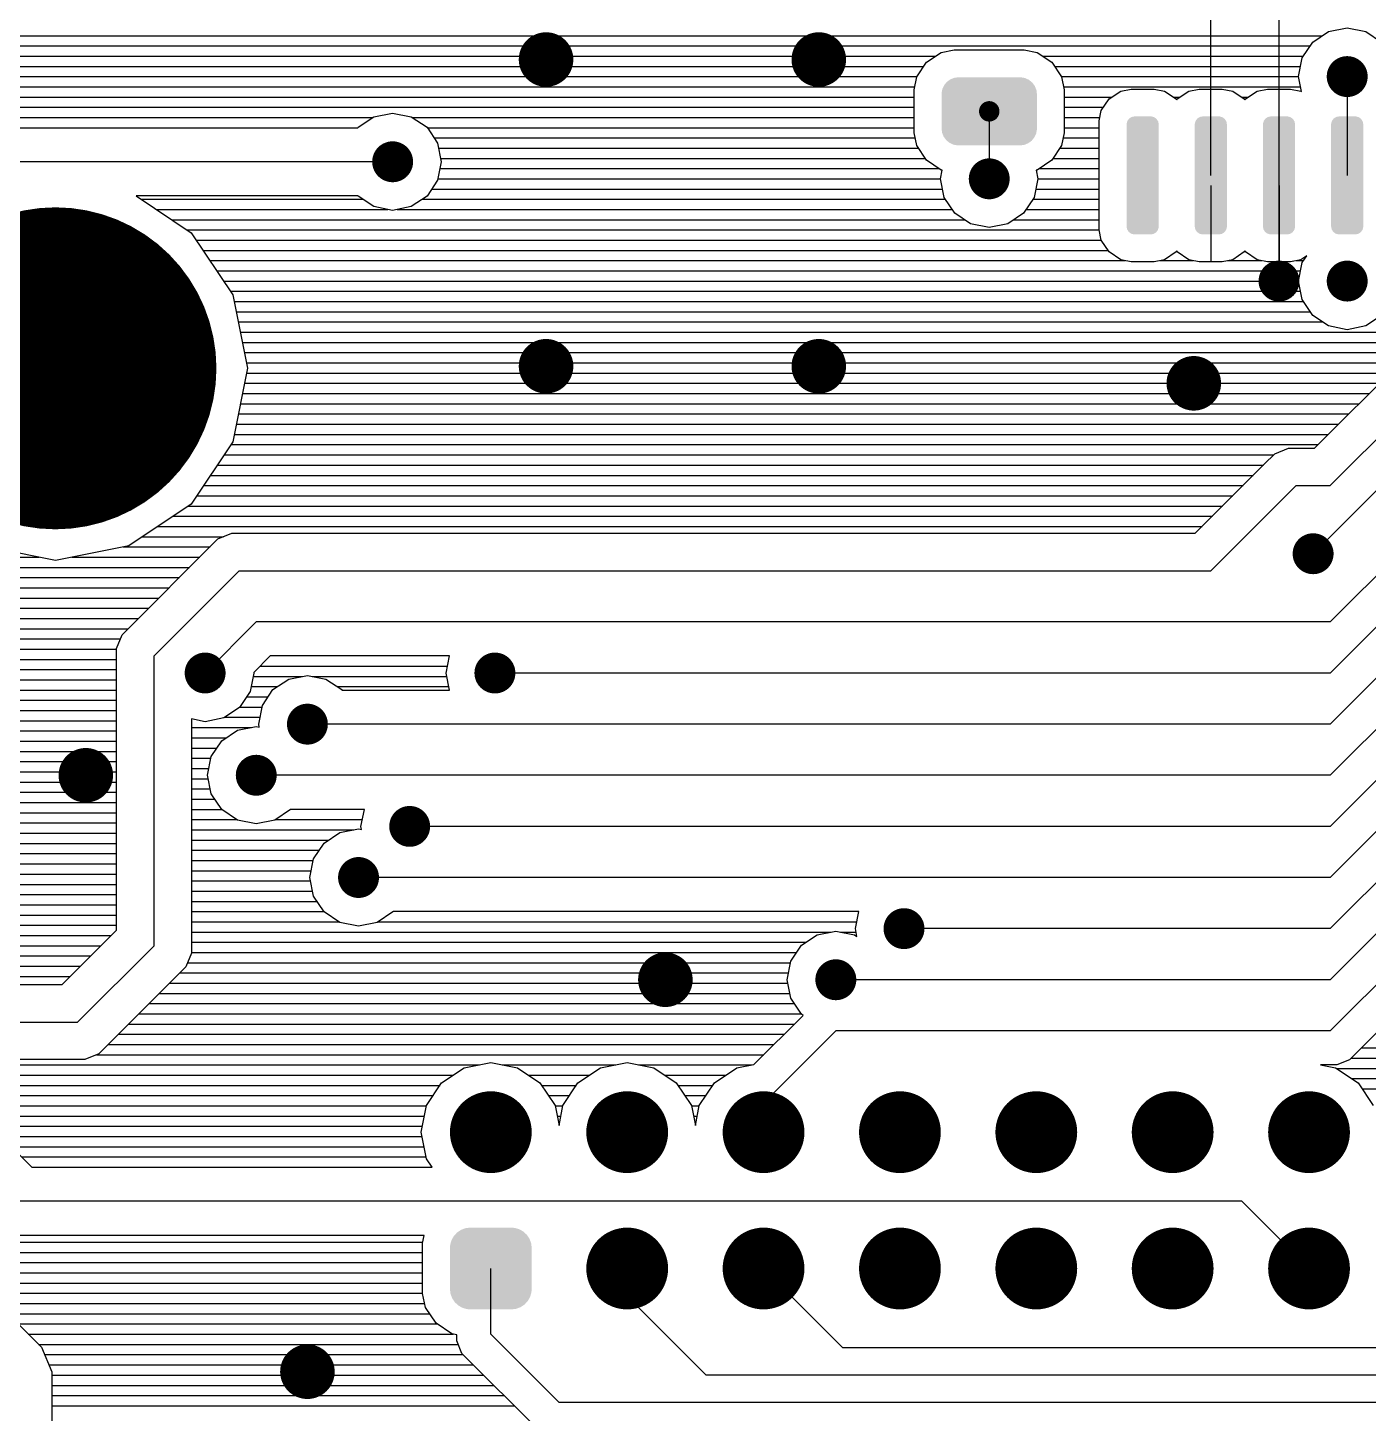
# Model space of a CAD drawing. Extents: x 295 to 953, y 10 to 290.
# Drawn here: x 686.3 to 741.3, y 136.2 to 193 of the extents above; entities that cross this region are included whole.
import ezdxf

# ---------------------------------------------------------------- set-up
doc = ezdxf.new("R2010")
doc.units = 0
doc.header["$LTSCALE"] = 5
doc.header["$MEASUREMENT"] = 0
doc.layers.get('0').update_dxf_attribs({"linetype": 'CONTINUOUS', "lineweight": 25})

msp = doc.modelspace()

# ---------------------------------------------------------------- linework, layer by layer
for p, q in [((734.822, 186.907), (734.822, 195.149)), ((737.616, 186.907), (737.616, 195.149)), ((662.977, 192.635), (739.398, 192.635)), ((738.996, 192.372), (739.644, 192.802)), ((739.644, 192.802), (740.41, 192.953)), ((740.41, 192.953), (741.17, 192.802)), ((741.17, 192.802), (741.818, 192.372)), ((643.838, 192.215), (738.895, 192.215)), ((723.774, 191.947), (724.299, 192.048)), ((724.299, 192.048), (727.177, 192.048)), ((727.177, 192.048), (727.702, 191.947)), ((738.566, 191.724), (738.996, 192.372)), ((642.81, 191.796), (723.551, 191.796)), ((722.768, 190.941), (723.171, 191.545)), ((723.171, 191.545), (723.774, 191.947)), ((727.702, 191.947), (728.306, 191.545)), ((727.926, 191.796), (738.616, 191.796)), ((728.306, 191.545), (728.708, 190.941)), ((738.415, 190.958), (738.566, 191.724)), ((622.782, 191.377), (723.064, 191.377)), ((663.591, 190.958), (722.779, 190.958)), ((722.668, 190.41), (722.768, 190.941)), ((728.412, 191.377), (738.498, 191.377)), ((728.697, 190.958), (738.415, 190.958)), ((728.708, 190.941), (728.814, 190.41)), ((738.538, 190.343), (738.415, 190.958)), ((739.074, 175.731), (754.469, 191.131)), ((740.41, 190.958), (740.41, 186.907)), ((664.016, 190.539), (722.69, 190.539)), ((722.668, 188.656), (722.668, 190.41)), ((728.787, 190.539), (738.498, 190.539)), ((728.814, 190.41), (728.814, 188.656)), ((730.653, 190.042), (731.128, 190.36)), ((731.128, 190.36), (731.553, 190.444)), ((731.553, 190.444), (732.497, 190.444)), ((732.497, 190.444), (732.922, 190.36)), ((732.922, 190.36), (733.397, 190.042)), ((733.447, 190.042), (733.922, 190.36)), ((733.922, 190.36), (734.347, 190.444)), ((734.347, 190.444), (735.291, 190.444)), ((734.822, 187.326), (734.822, 190.444)), ((735.291, 190.444), (735.716, 190.36)), ((735.716, 190.36), (736.191, 190.042)), ((736.241, 190.042), (736.716, 190.36)), ((736.716, 190.36), (737.141, 190.444)), ((737.141, 190.444), (738.085, 190.444)), ((737.616, 187.326), (737.616, 190.444)), ((738.085, 190.444), (738.51, 190.36)), ((738.51, 190.36), (738.538, 190.343)), ((739.711, 174.194), (755.777, 190.26)), ((675.952, 190.12), (722.668, 190.12)), ((676.304, 189.701), (722.668, 189.701)), ((728.814, 190.12), (730.77, 190.12)), ((728.814, 189.701), (730.424, 189.701)), ((730.329, 189.561), (730.653, 190.042)), ((733.279, 190.12), (733.564, 190.12)), ((733.397, 190.042), (733.425, 190.008)), ((733.425, 190.008), (733.447, 190.042)), ((736.073, 190.12), (736.358, 190.12)), ((736.191, 190.042), (736.219, 190.008)), ((736.219, 190.008), (736.241, 190.042)), ((676.516, 189.282), (700.489, 189.282)), ((699.88, 188.879), (700.528, 189.31)), ((700.528, 189.31), (701.294, 189.461)), ((701.294, 189.461), (702.054, 189.31)), ((702.054, 189.31), (702.702, 188.879)), ((702.093, 189.282), (722.668, 189.282)), ((725.741, 189.533), (725.741, 186.767)), ((728.814, 189.282), (730.273, 189.282)), ((730.245, 189.142), (730.329, 189.561)), ((730.245, 184.677), (730.245, 189.142)), ((676.589, 188.863), (699.874, 188.863)), ((676.589, 188.863), (699.874, 188.863)), ((699.874, 188.863), (699.88, 188.879)), ((702.702, 188.879), (703.132, 188.231)), ((702.707, 188.863), (722.668, 188.863)), ((722.768, 188.131), (722.668, 188.656)), ((728.814, 188.656), (728.708, 188.131)), ((728.814, 188.863), (730.245, 188.863)), ((702.992, 188.444), (722.707, 188.444)), ((703.132, 188.231), (703.283, 187.466)), ((703.171, 188.024), (722.841, 188.024)), ((723.171, 187.527), (722.768, 188.131)), ((728.708, 188.131), (728.306, 187.527)), ((728.636, 188.024), (730.245, 188.024)), ((728.77, 188.444), (730.245, 188.444)), ((755.777, 188.164), (739.013, 171.4)), ((701.294, 187.466), (674.074, 187.466)), ((703.283, 187.466), (703.132, 186.706)), ((703.255, 187.605), (723.12, 187.605)), ((723.774, 187.125), (723.171, 187.527)), ((728.306, 187.527), (727.702, 187.125)), ((728.356, 187.605), (730.245, 187.605)), ((703.227, 187.186), (723.679, 187.186)), ((723.746, 186.767), (723.813, 187.119)), ((723.813, 187.119), (723.774, 187.125)), ((727.702, 187.125), (727.663, 187.119)), ((727.663, 187.119), (727.73, 186.767)), ((727.797, 187.186), (730.245, 187.186)), ((737.616, 182.576), (737.616, 186.907)), ((703.132, 186.706), (702.702, 186.057)), ((702.897, 186.348), (723.83, 186.348)), ((703.143, 186.767), (723.746, 186.767)), ((723.897, 186.007), (723.746, 186.767)), ((727.73, 186.767), (727.58, 186.007)), ((727.647, 186.348), (730.245, 186.348)), ((727.73, 186.767), (730.245, 186.767)), ((734.822, 186.488), (734.822, 183.37)), ((737.616, 186.488), (737.616, 183.37)), ((757.872, 186.767), (739.711, 168.606)), ((699.874, 186.069), (690.783, 186.069)), ((690.783, 186.069), (693.04, 184.56)), ((690.989, 185.929), (700.07, 185.929)), ((699.88, 186.057), (699.874, 186.069)), ((700.528, 185.627), (699.88, 186.057)), ((702.702, 186.057), (702.054, 185.627)), ((702.512, 185.929), (723.947, 185.929)), ((724.327, 185.359), (723.897, 186.007)), ((727.58, 186.007), (727.149, 185.359)), ((727.529, 185.929), (730.245, 185.929)), ((691.615, 185.51), (701.098, 185.51)), ((701.294, 185.471), (700.528, 185.627)), ((702.054, 185.627), (701.294, 185.471)), ((701.484, 185.51), (724.227, 185.51)), ((724.975, 184.929), (724.327, 185.359)), ((727.149, 185.359), (726.501, 184.929)), ((727.25, 185.51), (730.245, 185.51)), ((758.571, 185.37), (739.711, 166.511)), ((692.247, 185.091), (724.73, 185.091)), ((692.872, 184.672), (730.245, 184.672)), ((725.741, 184.772), (724.975, 184.929)), ((726.501, 184.929), (725.741, 184.772)), ((726.747, 185.091), (730.245, 185.091)), ((730.329, 184.253), (730.245, 184.677)), ((693.04, 184.56), (694.744, 182.006)), ((693.247, 184.253), (730.329, 184.253)), ((730.653, 183.778), (730.329, 184.253)), ((693.526, 183.833), (730.608, 183.833)), ((731.128, 183.453), (730.653, 183.778)), ((731.553, 183.37), (731.128, 183.453)), ((732.922, 183.453), (732.497, 183.37)), ((733.397, 183.778), (732.922, 183.453)), ((733.425, 183.811), (733.397, 183.778)), ((733.447, 183.778), (733.425, 183.811)), ((733.922, 183.453), (733.447, 183.778)), ((734.347, 183.37), (733.922, 183.453)), ((735.716, 183.453), (735.291, 183.37)), ((736.191, 183.778), (735.716, 183.453)), ((736.219, 183.811), (736.191, 183.778)), ((736.241, 183.778), (736.219, 183.811)), ((736.716, 183.453), (736.241, 183.778)), ((737.141, 183.37), (736.716, 183.453)), ((738.51, 183.453), (738.085, 183.37)), ((738.75, 183.615), (738.51, 183.453)), ((738.566, 183.342), (738.75, 183.615)), ((759.269, 183.973), (739.711, 164.415)), ((693.806, 183.414), (731.323, 183.414)), ((694.085, 182.995), (738.498, 182.995)), ((732.497, 183.37), (731.553, 183.37)), ((732.726, 183.414), (734.117, 183.414)), ((735.291, 183.37), (734.347, 183.37)), ((735.52, 183.414), (736.911, 183.414)), ((738.085, 183.37), (737.141, 183.37)), ((738.314, 183.414), (738.616, 183.414)), ((738.415, 182.576), (738.566, 183.342)), ((694.364, 182.576), (738.415, 182.576)), ((738.566, 181.816), (738.415, 182.576)), ((759.968, 182.576), (739.711, 162.32)), ((694.644, 182.157), (738.498, 182.157)), ((694.744, 182.006), (695.342, 179)), ((738.996, 181.168), (738.566, 181.816)), ((694.8, 181.738), (738.616, 181.738)), ((694.884, 181.319), (738.895, 181.319)), ((694.962, 180.9), (739.398, 180.9)), ((739.644, 180.738), (738.996, 181.168)), ((740.41, 180.581), (739.644, 180.738)), ((741.17, 180.738), (740.41, 180.581)), ((741.818, 181.168), (741.17, 180.738)), ((695.046, 180.481), (743.824, 180.481)), ((695.13, 180.062), (743.405, 180.062)), ((695.214, 179.642), (742.986, 179.642)), ((695.342, 179), (694.744, 175.988)), ((695.298, 179.223), (742.567, 179.223)), ((695.219, 178.385), (741.728, 178.385)), ((695.303, 178.804), (742.147, 178.804)), ((695.141, 177.966), (741.309, 177.966)), ((695.057, 177.547), (740.89, 177.547)), ((694.89, 176.709), (740.052, 176.709)), ((694.974, 177.128), (740.471, 177.128)), ((694.806, 176.29), (739.633, 176.29)), ((694.744, 175.988), (693.04, 173.434)), ((694.666, 175.871), (739.214, 175.871)), ((737.006, 175.066), (737.442, 175.496)), ((737.442, 175.496), (738.007, 175.731)), ((738.007, 175.731), (739.074, 175.731)), ((694.107, 175.032), (736.979, 175.032)), ((694.387, 175.451), (737.398, 175.451)), ((734.185, 172.238), (737.006, 175.066)), ((693.828, 174.613), (736.559, 174.613)), ((693.549, 174.194), (736.14, 174.194)), ((734.822, 170.702), (738.314, 174.194)), ((738.314, 174.194), (739.711, 174.194)), ((693.04, 173.434), (690.486, 171.73)), ((692.928, 173.356), (735.302, 173.356)), ((693.269, 173.775), (735.721, 173.775)), ((692.297, 172.937), (734.883, 172.937)), ((691.045, 172.099), (694.359, 172.099)), ((691.671, 172.518), (734.464, 172.518)), ((694.135, 172.004), (694.7, 172.238)), ((694.7, 172.238), (734.185, 172.238)), ((687.474, 171.126), (684.462, 171.73)), ((690.486, 171.73), (687.474, 171.126)), ((690.252, 171.68), (693.811, 171.68)), ((690.643, 168.511), (693.699, 171.573)), ((693.699, 171.573), (694.135, 172.004)), ((663.178, 171.26), (686.804, 171.26)), ((688.145, 171.26), (693.392, 171.26)), ((750.468, 170.987), (739.711, 160.224)), ((663.267, 170.841), (692.973, 170.841)), ((663.385, 170.422), (692.554, 170.422)), ((691.515, 167.209), (695.007, 170.702)), ((695.007, 170.702), (734.822, 170.702)), ((663.468, 170.003), (692.135, 170.003)), ((751.463, 169.886), (739.711, 158.129)), ((663.385, 169.584), (691.716, 169.584)), ((662.988, 168.746), (690.878, 168.746)), ((663.267, 169.165), (691.297, 169.165)), ((662.485, 168.327), (690.458, 168.327)), ((690.207, 168.081), (690.643, 168.511)), ((695.706, 168.606), (693.61, 166.511)), ((739.711, 168.606), (695.706, 168.606)), ((633.835, 167.908), (690.14, 167.908)), ((689.978, 167.516), (690.207, 168.081)), ((634.21, 167.489), (689.978, 167.489)), ((634.433, 167.069), (689.978, 167.069)), ((689.978, 166.907), (689.978, 167.516)), ((691.515, 155.335), (691.515, 167.209)), ((696.281, 167.209), (695.599, 166.527)), ((703.629, 167.209), (696.281, 167.209)), ((703.49, 166.511), (703.629, 167.209)), ((634.517, 166.65), (689.978, 166.65)), ((689.978, 155.972), (689.978, 166.907)), ((695.599, 166.511), (695.449, 165.751)), ((695.599, 166.527), (695.599, 166.511)), ((695.862, 166.79), (703.546, 166.79)), ((697.035, 166.259), (697.801, 166.41)), ((697.801, 166.41), (698.561, 166.259)), ((703.629, 165.812), (703.49, 166.511)), ((739.711, 166.511), (705.485, 166.511)), ((739.711, 156.033), (750.261, 166.583)), ((634.517, 166.231), (689.978, 166.231)), ((695.488, 165.952), (696.577, 165.952)), ((695.571, 166.371), (697.605, 166.371)), ((696.387, 165.829), (697.035, 166.259)), ((697.991, 166.371), (703.518, 166.371)), ((698.561, 166.259), (699.209, 165.829)), ((699.019, 165.952), (703.601, 165.952)), ((634.517, 165.812), (689.978, 165.812)), ((634.517, 165.393), (689.978, 165.393)), ((695.449, 165.751), (695.018, 165.102)), ((695.309, 165.533), (696.192, 165.533)), ((695.957, 165.181), (696.387, 165.829)), ((699.209, 165.829), (699.215, 165.812)), ((699.215, 165.812), (703.629, 165.812)), ((751.256, 165.488), (739.711, 153.938)), ((634.517, 164.974), (689.978, 164.974)), ((695.018, 165.102), (694.37, 164.672)), ((695.024, 165.114), (695.946, 165.114)), ((695.806, 164.415), (695.957, 165.181)), ((634.444, 164.555), (689.978, 164.555)), ((675.326, 164.136), (689.978, 164.136)), ((693.61, 164.516), (693.051, 164.627)), ((693.051, 164.627), (693.051, 155.642)), ((693.051, 164.275), (695.51, 164.275)), ((694.37, 164.672), (693.61, 164.516)), ((694.292, 163.733), (694.94, 164.164)), ((694.409, 164.695), (695.862, 164.695)), ((694.94, 164.164), (695.706, 164.315)), ((695.706, 164.315), (695.828, 164.292)), ((695.828, 164.292), (695.806, 164.415)), ((739.711, 164.415), (697.801, 164.415)), ((752.251, 164.387), (739.711, 151.842)), ((676.097, 163.717), (689.978, 163.717)), ((693.051, 163.856), (694.482, 163.856)), ((693.862, 163.085), (694.292, 163.733)), ((676.472, 163.298), (689.978, 163.298)), ((693.051, 163.437), (694.096, 163.437)), ((693.051, 163.018), (693.85, 163.018)), ((693.711, 162.32), (693.862, 163.085)), ((676.751, 162.878), (689.978, 162.878)), ((676.835, 162.459), (689.978, 162.459)), ((693.051, 162.599), (693.767, 162.599)), ((676.885, 162.04), (689.978, 162.04)), ((693.051, 162.18), (693.739, 162.18)), ((693.862, 161.56), (693.711, 162.32)), ((739.711, 162.32), (695.706, 162.32)), ((676.885, 161.621), (689.978, 161.621)), ((693.051, 161.761), (693.822, 161.761)), ((693.051, 161.342), (694.001, 161.342)), ((694.292, 160.911), (693.862, 161.56)), ((751.412, 161.571), (740.499, 150.657)), ((676.885, 161.202), (689.978, 161.202)), ((676.885, 160.783), (689.978, 160.783)), ((693.051, 160.923), (694.286, 160.923)), ((694.94, 160.481), (694.292, 160.911)), ((697.114, 160.911), (696.466, 160.481)), ((697.119, 160.923), (697.114, 160.911)), ((700.137, 160.923), (697.119, 160.923)), ((699.997, 160.224), (700.137, 160.923)), ((676.885, 160.364), (689.978, 160.364)), ((693.051, 160.504), (694.901, 160.504)), ((695.706, 160.325), (694.94, 160.481)), ((696.466, 160.481), (695.706, 160.325)), ((696.505, 160.504), (700.053, 160.504)), ((700.019, 160.101), (699.997, 160.224)), ((739.711, 160.224), (701.992, 160.224)), ((676.885, 159.945), (689.978, 159.945)), ((693.051, 160.084), (699.701, 160.084)), ((693.051, 159.665), (698.673, 159.665)), ((698.483, 159.542), (699.131, 159.973)), ((699.131, 159.973), (699.897, 160.124)), ((699.897, 160.124), (700.019, 160.101)), ((676.785, 159.107), (689.978, 159.107)), ((676.868, 159.526), (689.978, 159.526)), ((693.051, 159.246), (698.287, 159.246)), ((698.053, 158.894), (698.483, 159.542)), ((676.583, 158.687), (689.978, 158.687)), ((693.051, 158.827), (698.041, 158.827)), ((697.902, 158.129), (698.053, 158.894)), ((676.304, 158.268), (689.978, 158.268)), ((693.051, 158.408), (697.958, 158.408)), ((693.051, 157.989), (697.93, 157.989)), ((698.053, 157.369), (697.902, 158.129)), ((739.711, 158.129), (699.897, 158.129)), ((663.955, 157.43), (689.978, 157.43)), ((675.728, 157.849), (689.978, 157.849)), ((693.051, 157.57), (698.013, 157.57)), ((698.483, 156.72), (698.053, 157.369)), ((663.955, 157.011), (689.978, 157.011)), ((693.051, 157.151), (698.192, 157.151)), ((663.955, 156.592), (689.978, 156.592)), ((693.051, 156.732), (698.477, 156.732)), ((693.051, 156.313), (699.092, 156.313)), ((699.131, 156.29), (698.483, 156.72)), ((699.897, 156.134), (699.131, 156.29)), ((700.657, 156.29), (699.897, 156.134)), ((701.305, 156.72), (700.657, 156.29)), ((700.696, 156.313), (720.31, 156.313)), ((701.31, 156.732), (701.305, 156.72)), ((720.393, 156.732), (701.31, 156.732)), ((720.254, 156.033), (720.393, 156.732)), ((663.927, 155.754), (689.76, 155.754)), ((663.955, 156.173), (689.978, 156.173)), ((687.748, 153.742), (689.978, 155.972)), ((693.051, 155.893), (719.259, 155.893)), ((693.051, 155.642), (693.051, 155.033)), ((718.041, 155.351), (718.689, 155.782)), ((718.689, 155.782), (719.455, 155.933)), ((719.455, 155.933), (720.215, 155.782)), ((719.645, 155.893), (720.282, 155.893)), ((720.215, 155.782), (720.315, 155.715)), ((720.315, 155.715), (720.254, 156.033)), ((739.711, 156.033), (722.249, 156.033)), ((663.776, 155.335), (689.341, 155.335)), ((688.38, 152.205), (691.515, 155.335)), ((693.051, 155.474), (718.231, 155.474)), ((693.051, 155.055), (717.845, 155.055)), ((717.611, 154.703), (718.041, 155.351)), ((663.429, 154.916), (688.922, 154.916)), ((671.37, 154.496), (688.503, 154.496)), ((693.051, 155.033), (692.817, 154.468)), ((692.884, 154.636), (717.599, 154.636)), ((717.46, 153.938), (717.611, 154.703)), ((677.355, 154.077), (688.084, 154.077)), ((692.817, 154.468), (689.251, 150.903)), ((692.565, 154.217), (717.516, 154.217)), ((717.611, 153.178), (717.46, 153.938)), ((739.711, 153.938), (719.455, 153.938)), ((677.835, 153.742), (687.748, 153.742)), ((691.727, 153.379), (717.571, 153.379)), ((692.146, 153.798), (717.488, 153.798)), ((691.308, 152.96), (717.75, 152.96)), ((718.041, 152.529), (717.611, 153.178)), ((690.889, 152.541), (718.035, 152.541)), ((716.091, 150.462), (718.113, 152.479)), ((718.113, 152.479), (718.041, 152.529)), ((676.148, 152.205), (688.38, 152.205)), ((690.05, 151.702), (717.337, 151.702)), ((690.47, 152.122), (717.756, 152.122)), ((719.455, 151.842), (716.493, 148.886)), ((739.711, 151.842), (719.455, 151.842)), ((689.631, 151.283), (716.918, 151.283)), ((740.985, 151.144), (758.554, 151.144)), ((688.687, 150.669), (682.831, 150.669)), ((689.251, 150.903), (688.687, 150.669)), ((689.162, 150.864), (716.499, 150.864)), ((704.227, 150.322), (705.317, 150.54)), ((705.317, 150.54), (706.407, 150.322)), ((709.815, 150.322), (710.905, 150.54)), ((710.905, 150.54), (711.995, 150.322)), ((740.499, 150.657), (739.985, 150.445)), ((740.566, 150.725), (758.593, 150.725)), ((683.149, 150.445), (704.848, 150.445)), ((683.434, 150.026), (703.786, 150.026)), ((703.3, 149.707), (704.227, 150.322)), ((705.786, 150.445), (710.436, 150.445)), ((706.407, 150.322), (707.329, 149.707)), ((706.848, 150.026), (709.374, 150.026)), ((708.888, 149.707), (709.815, 150.322)), ((711.374, 150.445), (716.024, 150.445)), ((711.995, 150.322), (712.917, 149.707)), ((712.436, 150.026), (714.962, 150.026)), ((714.476, 149.707), (715.403, 150.322)), ((715.403, 150.322), (716.091, 150.462)), ((739.985, 150.445), (739.314, 150.445)), ((739.314, 150.445), (739.935, 150.322)), ((739.935, 150.322), (740.857, 149.707)), ((739.957, 150.305), (743.321, 150.305)), ((683.613, 149.607), (703.238, 149.607)), ((702.685, 148.78), (703.3, 149.707)), ((707.329, 149.707), (707.949, 148.78)), ((707.396, 149.607), (708.826, 149.607)), ((708.273, 148.78), (708.888, 149.707)), ((712.917, 149.707), (713.537, 148.78)), ((712.984, 149.607), (714.414, 149.607)), ((713.861, 148.78), (714.476, 149.707)), ((740.588, 149.886), (742.689, 149.886)), ((740.857, 149.707), (741.477, 148.78)), ((741.019, 149.467), (742.259, 149.467)), ((683.697, 149.188), (702.959, 149.188)), ((683.725, 149.037), (686.502, 146.254)), ((707.675, 149.188), (708.547, 149.188)), ((713.263, 149.188), (714.135, 149.188)), ((716.493, 148.886), (716.493, 147.69)), ((683.988, 148.769), (702.685, 148.769)), ((684.407, 148.35), (702.601, 148.35)), ((702.467, 147.69), (702.685, 148.78)), ((707.949, 148.78), (708.111, 147.964)), ((707.949, 148.769), (708.273, 148.769)), ((708.033, 148.35), (708.189, 148.35)), ((708.111, 147.964), (708.273, 148.78)), ((713.537, 148.78), (713.699, 147.964)), ((713.537, 148.769), (713.861, 148.769)), ((713.621, 148.35), (713.777, 148.35)), ((713.699, 147.964), (713.861, 148.78)), ((684.826, 147.931), (702.517, 147.931)), ((702.685, 146.601), (702.467, 147.69)), ((685.245, 147.511), (702.506, 147.511)), ((685.664, 147.092), (702.584, 147.092)), ((686.083, 146.673), (702.668, 146.673)), ((702.914, 146.254), (702.685, 146.601)), ((686.502, 146.254), (702.914, 146.254)), ((686.502, 146.254), (702.914, 146.254)), ((736.09, 144.857), (685.927, 144.857)), ((738.845, 142.102), (736.09, 144.857)), ((617.071, 143.181), (702.534, 143.181)), ((702.59, 143.46), (685.647, 143.46)), ((702.523, 143.136), (702.59, 143.46)), ((702.523, 141.074), (702.523, 143.136)), ((616.652, 142.762), (702.523, 142.762)), ((616.233, 142.343), (702.523, 142.343)), ((705.317, 139.409), (705.317, 142.102)), ((710.905, 140.973), (710.905, 142.102)), ((719.745, 138.85), (716.493, 142.102)), ((615.004, 141.504), (702.523, 141.504)), ((615.814, 141.923), (702.523, 141.923)), ((638.758, 141.085), (702.523, 141.085)), ((702.635, 140.504), (702.523, 141.074)), ((714.146, 137.732), (710.905, 140.973)), ((684.513, 140.666), (702.601, 140.666)), ((703.071, 139.856), (702.635, 140.504)), ((685.524, 140.253), (686.904, 138.872)), ((685.524, 140.247), (702.808, 140.247)), ((685.943, 139.828), (703.104, 139.828)), ((703.713, 139.42), (703.071, 139.856)), ((686.362, 139.409), (703.775, 139.409)), ((703.92, 139.381), (703.713, 139.42)), ((703.92, 139.135), (703.92, 139.381)), ((708.111, 136.615), (705.317, 139.409)), ((686.782, 138.99), (703.976, 138.99)), ((686.904, 138.872), (687.324, 137.861)), ((704.132, 138.621), (703.92, 139.135)), ((704.523, 138.224), (704.132, 138.621)), ((748.233, 138.85), (719.745, 138.85)), ((687.027, 138.571), (704.177, 138.571)), ((687.201, 138.152), (704.596, 138.152)), ((706.926, 135.827), (704.523, 138.224)), ((687.324, 137.861), (687.324, 134.698)), ((687.324, 137.732), (705.015, 137.732)), ((748.792, 137.732), (714.146, 137.732)), ((687.324, 137.313), (705.434, 137.313)), ((687.324, 136.894), (705.853, 136.894)), ((687.324, 136.475), (706.272, 136.475)), ((749.35, 136.615), (708.111, 136.615))]:
    msp.add_line(p, q)
for points, const_width in [([(707.021, 191.657, 1), (708.139, 191.657, 1)], 1.118), ([(718.197, 191.657, 1), (719.315, 191.657, 1)], 1.118), ([(739.99, 190.958, 1), (740.829, 190.958, 1)], 0.838), ([(725.532, 189.533, 1), (725.951, 189.533, 1)], 0.419), ([(700.874, 187.466, 1), (701.713, 187.466, 1)], 0.838), ([(725.322, 186.767, 1), (726.16, 186.767, 1)], 0.838), ([(684.175, 179, 1), (690.774, 179, 1)], 6.599), ([(737.196, 182.576, 1), (738.035, 182.576, 1)], 0.838), ([(739.99, 182.576, 1), (740.829, 182.576, 1)], 0.838), ([(707.021, 179.084, 1), (708.139, 179.084, 1)], 1.118), ([(718.197, 179.084, 1), (719.315, 179.084, 1)], 1.118), ([(733.564, 178.385, 1), (734.682, 178.385, 1)], 1.118), ([(738.593, 171.4, 1), (739.432, 171.4, 1)], 0.838), ([(693.191, 166.511, 1), (694.029, 166.511, 1)], 0.838), ([(705.065, 166.511, 1), (705.904, 166.511, 1)], 0.838), ([(697.382, 164.415, 1), (698.22, 164.415, 1)], 0.838), ([(688.162, 162.32, 1), (689.279, 162.32, 1)], 1.118), ([(695.286, 162.32, 1), (696.125, 162.32, 1)], 0.838), ([(701.573, 160.224, 1), (702.411, 160.224, 1)], 0.838), ([(699.477, 158.129, 1), (700.316, 158.129, 1)], 0.838), ([(721.829, 156.033, 1), (722.668, 156.033, 1)], 0.838), ([(711.911, 153.938, 1), (713.028, 153.938, 1)], 1.118), ([(719.035, 153.938, 1), (719.874, 153.938, 1)], 0.838), ([(704.479, 147.69, 1), (706.155, 147.69, 1)], 1.676), ([(710.067, 147.69, 1), (711.743, 147.69, 1)], 1.676), ([(715.655, 147.69, 1), (717.331, 147.69, 1)], 1.676), ([(721.243, 147.69, 1), (722.919, 147.69, 1)], 1.676), ([(726.831, 147.69, 1), (728.507, 147.69, 1)], 1.676), ([(732.419, 147.69, 1), (734.095, 147.69, 1)], 1.676), ([(738.007, 147.69, 1), (739.683, 147.69, 1)], 1.676), ([(710.067, 142.102, 1), (711.743, 142.102, 1)], 1.676), ([(715.655, 142.102, 1), (717.331, 142.102, 1)], 1.676), ([(721.243, 142.102, 1), (722.919, 142.102, 1)], 1.676), ([(726.831, 142.102, 1), (728.507, 142.102, 1)], 1.676), ([(732.419, 142.102, 1), (734.095, 142.102, 1)], 1.676), ([(738.007, 142.102, 1), (739.683, 142.102, 1)], 1.676), ([(697.242, 137.872, 1), (698.36, 137.872, 1)], 1.118)]:
    msp.add_lwpolyline(points, format="xyb", close=True, dxfattribs=dict(const_width=const_width))
for points in [[(724.12, 190.824), (724.145, 190.843), (727.368, 190.824), (727.328, 190.843)], [(724.145, 190.843), (724.284, 190.898), (727.328, 190.843), (727.208, 190.898)], [(724.284, 190.898), (724.309, 190.908), (727.208, 190.898), (727.153, 190.908)], [(724.309, 190.908), (724.476, 190.929), (727.153, 190.908), (727.035, 190.929)], [(724.476, 190.929), (724.484, 190.93), (727.035, 190.929), (726.998, 190.93)], [(723.785, 190.232), (723.786, 190.268), (727.697, 190.232), (727.692, 190.268)], [(723.786, 190.268), (723.811, 190.407), (727.692, 190.268), (727.675, 190.407)], [(723.811, 190.407), (723.818, 190.441), (727.675, 190.407), (727.661, 190.441)], [(723.818, 190.441), (723.877, 190.57), (727.661, 190.441), (727.609, 190.57)], [(723.877, 190.57), (723.891, 190.602), (727.609, 190.57), (727.586, 190.602)], [(723.891, 190.602), (723.982, 190.713), (727.586, 190.602), (727.505, 190.713)], [(723.982, 190.713), (724.003, 190.738), (727.505, 190.713), (727.474, 190.738)], [(724.003, 190.738), (724.12, 190.824), (727.474, 190.738), (727.368, 190.824)], [(723.785, 188.835), (723.785, 190.232), (727.697, 188.835), (727.697, 190.232)], [(731.395, 189.116), (731.403, 189.144), (732.665, 189.116), (732.647, 189.144)], [(731.403, 189.144), (731.459, 189.218), (732.647, 189.144), (732.601, 189.218)], [(731.459, 189.218), (731.476, 189.241), (732.601, 189.218), (732.572, 189.241)], [(731.476, 189.241), (731.558, 189.291), (732.572, 189.241), (732.505, 189.291)], [(731.558, 189.291), (731.579, 189.304), (732.505, 189.291), (732.461, 189.304)], [(731.579, 189.304), (731.69, 189.325), (732.461, 189.304), (732.389, 189.325)], [(731.69, 189.325), (731.698, 189.326), (732.389, 189.325), (732.357, 189.326)], [(734.189, 189.116), (734.197, 189.144), (735.459, 189.116), (735.441, 189.144)], [(734.197, 189.144), (734.253, 189.218), (735.441, 189.144), (735.395, 189.218)], [(734.253, 189.218), (734.27, 189.241), (735.395, 189.218), (735.366, 189.241)], [(734.27, 189.241), (734.352, 189.291), (735.366, 189.241), (735.299, 189.291)], [(734.352, 189.291), (734.373, 189.304), (735.299, 189.291), (735.255, 189.304)], [(734.373, 189.304), (734.484, 189.325), (735.255, 189.304), (735.183, 189.325)], [(734.484, 189.325), (734.492, 189.326), (735.183, 189.325), (735.151, 189.326)], [(736.983, 189.116), (736.991, 189.144), (738.253, 189.116), (738.235, 189.144)], [(736.991, 189.144), (737.047, 189.218), (738.235, 189.144), (738.189, 189.218)], [(737.047, 189.218), (737.064, 189.241), (738.189, 189.218), (738.16, 189.241)], [(737.064, 189.241), (737.146, 189.291), (738.16, 189.241), (738.093, 189.291)], [(737.146, 189.291), (737.167, 189.304), (738.093, 189.291), (738.049, 189.304)], [(737.167, 189.304), (737.278, 189.325), (738.049, 189.304), (737.977, 189.325)], [(737.278, 189.325), (737.286, 189.326), (737.977, 189.325), (737.945, 189.326)], [(739.777, 189.116), (739.785, 189.144), (741.047, 189.116), (741.029, 189.144)], [(739.785, 189.144), (739.841, 189.218), (741.029, 189.144), (740.983, 189.218)], [(739.841, 189.218), (739.858, 189.241), (740.983, 189.218), (740.954, 189.241)], [(739.858, 189.241), (739.94, 189.291), (740.954, 189.241), (740.887, 189.291)], [(739.94, 189.291), (739.961, 189.304), (740.887, 189.291), (740.843, 189.304)], [(739.961, 189.304), (740.072, 189.325), (740.843, 189.304), (740.771, 189.325)], [(740.072, 189.325), (740.08, 189.326), (740.771, 189.325), (740.739, 189.326)], [(723.79, 188.798), (723.785, 188.835), (727.696, 188.798), (727.697, 188.835)], [(723.808, 188.66), (723.79, 188.798), (727.671, 188.66), (727.696, 188.798)], [(723.821, 188.625), (723.808, 188.66), (727.665, 188.625), (727.671, 188.66)], [(723.873, 188.496), (723.821, 188.625), (727.605, 188.496), (727.665, 188.625)], [(731.368, 188.997), (731.37, 189.028), (732.687, 188.997), (732.681, 189.028)], [(731.368, 184.817), (731.368, 188.997), (732.687, 184.817), (732.687, 188.997)], [(731.37, 189.028), (731.395, 189.116), (732.681, 189.028), (732.665, 189.116)], [(734.162, 188.997), (734.164, 189.028), (735.481, 188.997), (735.475, 189.028)], [(734.162, 184.817), (734.162, 188.997), (735.481, 184.817), (735.481, 188.997)], [(734.164, 189.028), (734.189, 189.116), (735.475, 189.028), (735.459, 189.116)], [(736.956, 188.997), (736.958, 189.028), (738.275, 188.997), (738.269, 189.028)], [(736.956, 184.817), (736.956, 188.997), (738.275, 184.817), (738.275, 188.997)], [(736.958, 189.028), (736.983, 189.116), (738.269, 189.028), (738.253, 189.116)], [(739.75, 188.997), (739.752, 189.028), (741.069, 188.997), (741.063, 189.028)], [(739.75, 184.817), (739.75, 188.997), (741.069, 184.817), (741.069, 188.997)], [(739.752, 189.028), (739.777, 189.116), (741.063, 189.028), (741.047, 189.116)], [(723.896, 188.465), (723.873, 188.496), (727.591, 188.465), (727.605, 188.496)], [(723.977, 188.354), (723.896, 188.465), (727.5, 188.354), (727.591, 188.465)], [(724.009, 188.328), (723.977, 188.354), (727.479, 188.328), (727.5, 188.354)], [(724.114, 188.242), (724.009, 188.328), (727.362, 188.242), (727.479, 188.328)], [(724.154, 188.224), (724.114, 188.242), (727.337, 188.224), (727.362, 188.242)], [(724.274, 188.168), (724.154, 188.224), (727.198, 188.168), (727.337, 188.224)], [(724.329, 188.158), (724.274, 188.168), (727.173, 188.158), (727.198, 188.168)], [(724.448, 188.137), (724.329, 188.158), (727.006, 188.137), (727.173, 188.158)], [(724.484, 188.136), (724.448, 188.137), (726.998, 188.136), (727.006, 188.137)], [(731.374, 184.785), (731.368, 184.817), (732.685, 184.785), (732.687, 184.817)], [(731.39, 184.698), (731.374, 184.785), (732.66, 184.698), (732.685, 184.785)], [(731.408, 184.669), (731.39, 184.698), (732.652, 184.669), (732.66, 184.698)], [(731.454, 184.595), (731.408, 184.669), (732.596, 184.595), (732.652, 184.669)], [(731.483, 184.573), (731.454, 184.595), (732.579, 184.573), (732.596, 184.595)], [(734.168, 184.785), (734.162, 184.817), (735.479, 184.785), (735.481, 184.817)], [(734.184, 184.698), (734.168, 184.785), (735.454, 184.698), (735.479, 184.785)], [(734.202, 184.669), (734.184, 184.698), (735.446, 184.669), (735.454, 184.698)], [(734.248, 184.595), (734.202, 184.669), (735.39, 184.595), (735.446, 184.669)], [(734.277, 184.573), (734.248, 184.595), (735.373, 184.573), (735.39, 184.595)], [(736.962, 184.785), (736.956, 184.817), (738.273, 184.785), (738.275, 184.817)], [(736.978, 184.698), (736.962, 184.785), (738.248, 184.698), (738.273, 184.785)], [(736.996, 184.669), (736.978, 184.698), (738.24, 184.669), (738.248, 184.698)], [(737.042, 184.595), (736.996, 184.669), (738.184, 184.595), (738.24, 184.669)], [(737.071, 184.573), (737.042, 184.595), (738.167, 184.573), (738.184, 184.595)], [(739.756, 184.785), (739.75, 184.817), (741.067, 184.785), (741.069, 184.817)], [(739.772, 184.698), (739.756, 184.785), (741.042, 184.698), (741.067, 184.785)], [(739.79, 184.669), (739.772, 184.698), (741.034, 184.669), (741.042, 184.698)], [(739.836, 184.595), (739.79, 184.669), (740.978, 184.595), (741.034, 184.669)], [(739.865, 184.573), (739.836, 184.595), (740.961, 184.573), (740.978, 184.595)], [(731.55, 184.522), (731.483, 184.573), (732.497, 184.522), (732.579, 184.573)], [(731.595, 184.509), (731.55, 184.522), (732.476, 184.509), (732.497, 184.522)], [(731.666, 184.489), (731.595, 184.509), (732.365, 184.489), (732.476, 184.509)], [(731.698, 184.487), (731.666, 184.489), (732.357, 184.487), (732.365, 184.489)], [(734.344, 184.522), (734.277, 184.573), (735.291, 184.522), (735.373, 184.573)], [(734.389, 184.509), (734.344, 184.522), (735.27, 184.509), (735.291, 184.522)], [(734.46, 184.489), (734.389, 184.509), (735.159, 184.489), (735.27, 184.509)], [(734.492, 184.487), (734.46, 184.489), (735.151, 184.487), (735.159, 184.489)], [(737.138, 184.522), (737.071, 184.573), (738.085, 184.522), (738.167, 184.573)], [(737.183, 184.509), (737.138, 184.522), (738.064, 184.509), (738.085, 184.522)], [(737.254, 184.489), (737.183, 184.509), (737.953, 184.489), (738.064, 184.509)], [(737.286, 184.487), (737.254, 184.489), (737.945, 184.487), (737.953, 184.489)], [(739.932, 184.522), (739.865, 184.573), (740.879, 184.522), (740.961, 184.573)], [(739.977, 184.509), (739.932, 184.522), (740.858, 184.509), (740.879, 184.522)], [(740.048, 184.489), (739.977, 184.509), (740.747, 184.489), (740.858, 184.509)], [(740.08, 184.487), (740.048, 184.489), (740.739, 184.487), (740.747, 184.489)], [(703.98, 143.609), (704.105, 143.691), (706.66, 143.609), (706.522, 143.691)], [(704.105, 143.691), (704.151, 143.707), (706.522, 143.691), (706.493, 143.707)], [(704.151, 143.707), (704.287, 143.756), (706.493, 143.707), (706.335, 143.756)], [(704.287, 143.756), (704.356, 143.764), (706.335, 143.756), (706.309, 143.764)], [(704.356, 143.764), (704.479, 143.779), (706.309, 143.764), (706.155, 143.779)], [(703.655, 143.094), (703.667, 143.132), (706.975, 143.094), (706.971, 143.132)], [(703.667, 143.132), (703.712, 143.279), (706.971, 143.132), (706.918, 143.279)], [(703.712, 143.279), (703.733, 143.314), (706.918, 143.279), (706.905, 143.314)], [(703.733, 143.314), (703.81, 143.445), (706.905, 143.314), (706.82, 143.445)], [(703.81, 143.445), (703.839, 143.476), (706.82, 143.445), (706.8, 143.476)], [(703.839, 143.476), (703.943, 143.585), (706.8, 143.476), (706.686, 143.585)], [(703.943, 143.585), (703.98, 143.609), (706.686, 143.585), (706.66, 143.609)], [(703.641, 142.94), (703.655, 143.094), (706.993, 142.94), (706.975, 143.094)], [(703.641, 141.264), (703.641, 142.94), (706.993, 141.264), (706.993, 142.94)], [(703.658, 141.11), (703.641, 141.264), (706.979, 141.11), (706.993, 141.264)], [(703.663, 141.072), (703.658, 141.11), (706.967, 141.072), (706.979, 141.11)], [(703.716, 140.926), (703.663, 141.072), (706.922, 140.926), (706.967, 141.072)], [(703.728, 140.89), (703.716, 140.926), (706.901, 140.89), (706.922, 140.926)], [(703.814, 140.759), (703.728, 140.89), (706.824, 140.759), (706.901, 140.89)], [(703.834, 140.728), (703.814, 140.759), (706.795, 140.728), (706.824, 140.759)], [(703.948, 140.619), (703.834, 140.728), (706.691, 140.619), (706.795, 140.728)], [(703.974, 140.595), (703.948, 140.619), (706.653, 140.595), (706.691, 140.619)], [(704.112, 140.514), (703.974, 140.595), (706.529, 140.514), (706.653, 140.595)], [(704.14, 140.497), (704.112, 140.514), (706.483, 140.497), (706.529, 140.514)], [(704.299, 140.448), (704.14, 140.497), (706.347, 140.448), (706.483, 140.497)], [(704.325, 140.44), (704.299, 140.448), (706.278, 140.44), (706.347, 140.448)], [(704.479, 140.426), (704.325, 140.44), (706.155, 140.426), (706.278, 140.44)]]:
    msp.add_solid(points)

doc.saveas('drawing.dxf')
